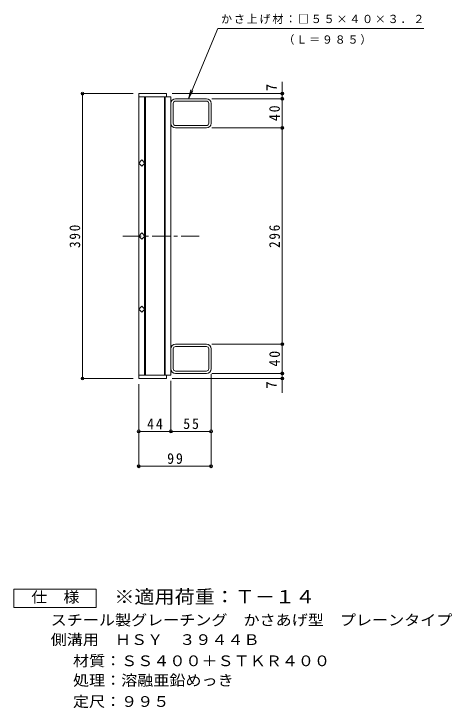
# Model space of a CAD drawing. Units: millimetres, scale not verified. Extents: x -798 to 842, y -678 to 528.
# Drawn here: x 243 to 842, y -521 to 429 of the extents above; entities that cross this region are included whole.
import ezdxf
from ezdxf.enums import TextEntityAlignment as Align

# ---------------------------------------------------------------- set-up
doc = ezdxf.new("R2010")
doc.units = ezdxf.units.MM
doc.header["$LTSCALE"] = 5
doc.header["$PDMODE"] = 32
doc.header["$PDSIZE"] = 4
doc.linetypes.add('CHAIN1', pattern=[8, 5, -1, 1, -1])
for name, color, linetype, lineweight in [('A-1_ピット', 2, 'Continuous', 9), ('A-2_蓋', 3, 'Continuous', 9), ('A-4_寸法', 7, 'Continuous', 9), ('F-4_F-4ﾚｲﾔ', 2, 'Continuous', 9)]:
    doc.layers.add(name, color=color, linetype=linetype, lineweight=lineweight)
doc.layers.add('F-5_F-5ﾚｲﾔ', color=3, linetype='Continuous')
doc.styles.add('ＭＳ ゴシック', font='')
doc.styles.get('ＭＳ ゴシック').set_extended_font_data('MS Gothic')

msp = doc.modelspace()

# ---------------------------------------------------------------- linework, layer by layer
at = {"layer": 'A-1_ピット'}
for p, q in [((457.514, 279.556), (457.514, 306.756)), ((460.713, 279.556), (460.713, 306.756)), ((506.113, 309.956), (463.913, 309.956)), ((506.113, 313.156), (463.914, 313.156)), ((509.313, 279.556), (509.313, 306.756)), ((512.513, 279.556), (512.513, 306.756)), ((463.914, 276.356), (506.113, 276.356)), ((506.113, 273.156), (463.914, 273.156)), ((506.113, -22.844), (463.914, -22.844)), ((463.914, -26.044), (506.113, -26.044)), ((457.514, -29.244), (457.514, -56.444)), ((460.713, -29.244), (460.713, -56.444)), ((509.313, -29.244), (509.313, -56.444)), ((512.513, -29.244), (512.513, -56.444)), ((506.113, -59.644), (463.913, -59.644)), ((506.113, -62.844), (463.914, -62.844))]:
    msp.add_line(p, q, dxfattribs=at)
for centre, radius, start, end in [((463.914, 306.756), 6.4, 90, 180), ((463.913, 306.756), 3.2, 90, 180), ((506.113, 306.756), 6.4, 0, 90), ((506.113, 306.756), 3.2, 0, 90), ((463.914, 279.556), 6.4, 180, 270), ((463.914, 279.556), 3.2, 180, 270), ((506.113, 279.556), 6.4, 270, 0), ((506.113, 279.556), 3.2, 270, 0), ((463.914, -29.244), 6.4, 90, 180), ((463.914, -29.244), 3.2, 90, 180), ((506.113, -29.244), 6.4, 0, 90), ((506.113, -29.244), 3.2, 0, 90), ((463.914, -56.444), 6.4, 180, 270), ((463.913, -56.444), 3.2, 180, 270), ((506.113, -56.444), 3.2, 270, 0), ((506.113, -56.444), 6.4, 270, 0)]:
    msp.add_arc(centre, radius, start, end, dxfattribs=at)
at = {"layer": 'A-2_蓋'}
for p, q in [((413.514, 320.156), (451.513, 320.156)), ((413.514, 320.156), (413.514, -69.844)), ((413.514, 315.656), (457.514, 315.656)), ((421.514, 315.656), (421.514, 225.642)), ((422.514, 315.656), (422.514, -65.344)), ((448.514, 315.656), (448.514, -65.344)), ((449.514, 315.656), (449.514, -65.344)), ((451.513, 320.156), (451.513, 315.656)), ((457.514, 315.656), (457.514, -65.344)), ((421.514, 224.671), (421.514, 125.642)), ((421.514, 25.642), (421.514, 124.671)), ((421.514, -65.344), (421.514, 24.671)), ((413.514, -65.344), (457.514, -65.344)), ((451.513, -69.844), (451.513, -65.344)), ((413.514, -69.844), (451.513, -69.844))]:
    msp.add_line(p, q, dxfattribs=at)
at = {"layer": 'A-2_蓋', "linetype": 'CHAIN1'}
msp.add_line((391.732, 125.156), (496.035, 125.156), dxfattribs=at)
at = {"layer": 'A-2_蓋'}
for points in [[(421.999, 225.156), (417.756, 220.914), (413.514, 225.156), (417.756, 229.399)], [(421.999, 125.156), (417.756, 120.914), (413.514, 125.156), (417.756, 129.399)], [(421.999, 25.156), (417.756, 29.399), (413.514, 25.156), (417.756, 20.914)]]:
    msp.add_lwpolyline(points, close=True, dxfattribs=at)
at = {"layer": 'A-4_寸法'}
for p, q in [((609.885, 313.156), (609.885, 336.164)), ((481.44, 313.156), (487.712, 323.969)), ((406.013, 320.156), (334.987, 320.156)), ((336.486, -69.844), (336.486, 320.156)), ((459.013, 320.156), (611.385, 320.156)), ((513.613, 313.156), (611.385, 313.156)), ((609.885, 273.156), (609.885, 313.156)), ((513.613, 273.156), (611.385, 273.156)), ((609.885, -22.844), (609.885, 273.156)), ((513.613, -22.844), (611.385, -22.844)), ((609.885, -62.844), (609.885, -22.844)), ((512.513, -63.944), (512.513, -191.38)), ((513.613, -62.844), (611.385, -62.844)), ((609.885, -89.259), (609.885, -62.844)), ((406.013, -69.844), (334.987, -69.844)), ((457.514, -72.844), (457.514, -143.678)), ((459.013, -69.844), (611.385, -69.844)), ((413.514, -77.344), (413.514, -191.38)), ((413.514, -142.178), (457.514, -142.178)), ((457.514, -142.178), (512.513, -142.178)), ((512.513, -149.678), (512.513, -143.678)), ((413.514, -189.88), (512.513, -189.88))]:
    msp.add_line(p, q, dxfattribs=at)
msp.add_lwpolyline([(803.673, 409.45), (521.558, 409.45), (481.44, 313.156), (484.7, 325.224)], dxfattribs=at)
for p in [(336.486, 320.156), (609.885, 320.156), (609.885, 313.156), (609.885, 273.156), (609.885, -22.844), (609.885, -62.844), (336.486, -69.844), (609.885, -69.844), (413.514, -142.178), (457.514, -142.178), (512.513, -142.178), (413.514, -189.88), (512.513, -189.88)]:
    msp.add_point(p, dxfattribs=at)
at = {"layer": 'F-4_F-4ﾚｲﾔ'}
msp.add_lwpolyline([(242.527, -383.242), (242.527, -358.242), (355.027, -358.242), (355.027, -383.242)], close=True, dxfattribs=at)

# ---------------------------------------------------------------- texts
at = {"layer": 'A-4_寸法', "color": 2, "style": 'ＭＳ ゴシック'}
for p in [(606.885, 323.595), (606.885, -83.708)]:
    msp.add_text('7', height=14.66, rotation=90, dxfattribs=at).set_placement(p, align=Align.BOTTOM_LEFT)
at = {"layer": 'A-4_寸法', "char_height": 11, "attachment_point": 7, "style": 'ＭＳ ゴシック'}
for s, insert in [('\\T1.17;かさ上げ材：□５５×４０×３．２', (526.173, 415.524)), ('\\T1.17;（Ｌ＝９８５）', (611.573, 387.057))]:
    msp.add_mtext(s, dxfattribs=dict(at, insert=insert))
at = {"layer": 'A-4_寸法', "color": 2, "char_height": 14.66, "attachment_point": 7, "rotation": 90, "style": 'ＭＳ ゴシック'}
for s, insert in [('\\T1.27;\\W0.95;40', (606.885, 282.531)), ('\\T1.27;\\W0.9;390', (333.487, 108.906)), ('\\T1.27;\\W0.9;296', (606.885, 108.906)), ('\\T1.27;\\W0.95;40', (606.885, -53.469))]:
    msp.add_mtext(s, dxfattribs=dict(at, insert=insert))
at = {"layer": 'A-4_寸法', "color": 2, "char_height": 14.66, "attachment_point": 7, "style": 'ＭＳ ゴシック'}
for s, insert in [('\\T1.27;\\W0.95;44', (424.889, -139.178)), ('\\T1.27;\\W0.95;55', (474.388, -139.178)), ('\\T1.27;\\W0.95;99', (452.388, -186.88))]:
    msp.add_mtext(s, dxfattribs=dict(at, insert=insert))
at = {"layer": 'F-4_F-4ﾚｲﾔ', "style": 'ＭＳ ゴシック', "width": 1.1}
for s, p in [('仕\u3000様', (266.277, -380.742)), ('スチール製グレーチング\u3000かさあげ型\u3000プレーンタイプ', (292.941, -412.203)), ('側溝用\u3000ＨＳＹ\u3000３９４４Ｂ', (292.941, -438.991)), ('材質：ＳＳ４００＋ＳＴＫＲ４００', (323.428, -468.007)), ('処理：溶融亜鉛めっき', (323.428, -494.702)), ('定尺：９９５', (323.428, -523.718))]:
    msp.add_text(s, height=14.66, dxfattribs=at).set_placement(p, align=Align.BOTTOM_LEFT)
at = {"layer": 'F-5_F-5ﾚｲﾔ', "style": 'ＭＳ ゴシック', "width": 1.1}
msp.add_text('※適用荷重：Ｔ－１４', height=18.33, dxfattribs=at).set_placement((380.027, -383.242), align=Align.BOTTOM_LEFT)

doc.saveas('drawing.dxf')
